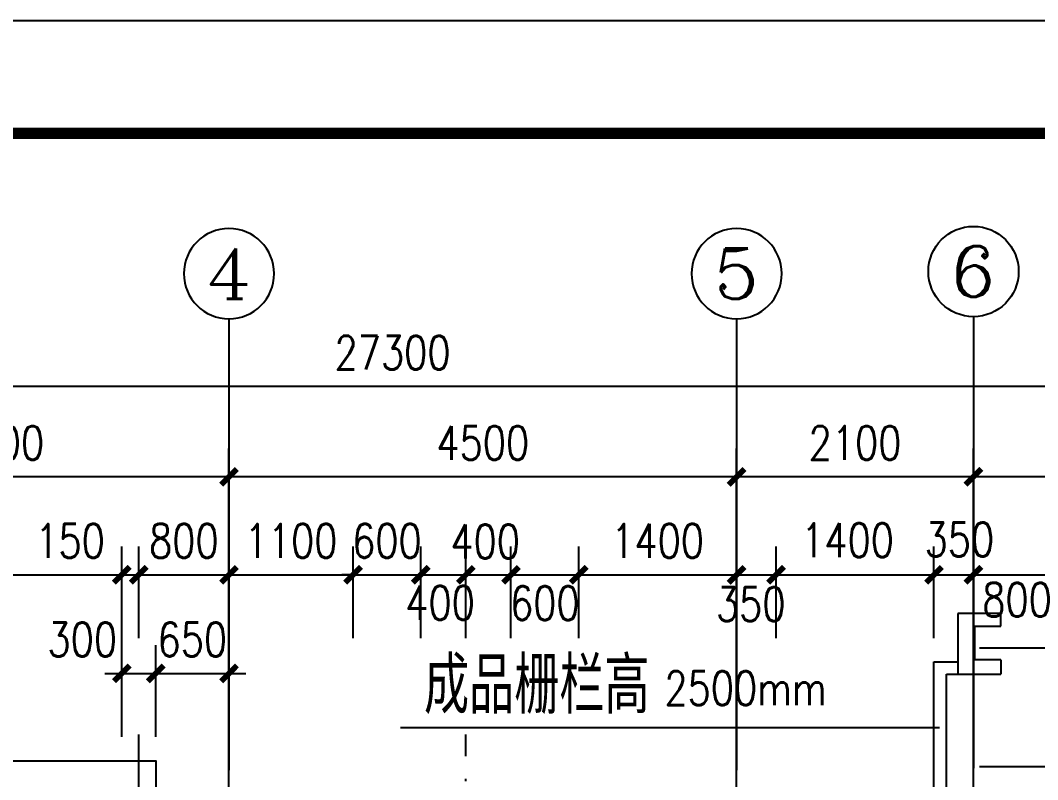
# Model space of a CAD drawing. Extents: x 535358 to 858566, y -185481 to -98609.
# Drawn here: x 730418 to 739437, y -126985 to -120258 of the extents above; entities that cross this region are included whole.
import ezdxf
from ezdxf.enums import TextEntityAlignment as Align

# ---------------------------------------------------------------- set-up
doc = ezdxf.new("R2010")
doc.units = 0
doc.header["$LTSCALE"] = 1000
doc.header["$MEASUREMENT"] = 0
doc.linetypes.add('DOTE', pattern=[2.42, 2, -0.2, 0.02, -0.2])
doc.layers.get('0').update_dxf_attribs({"linetype": 'CONTINUOUS'})
doc.layers.get('DEFPOINTS').update_dxf_attribs({"linetype": 'CONTINUOUS'})
for name, color, linetype in [('1', 3, 'CONTINUOUS'), ('APRO', 2, 'CONTINUOUS'), ('AXIS', 3, 'CONTINUOUS'), ('AXIS_TEXT', 3, 'CONTINUOUS'), ('DOTE', 1, 'DOTE'), ('PUB_DIM', 3, 'CONTINUOUS'), ('PUB_TEXT', 7, 'CONTINUOUS'), ('PUB_TITLE', 4, 'CONTINUOUS'), ('STAIR', 2, 'CONTINUOUS')]:
    doc.layers.add(name, color=color, linetype=linetype)
doc.styles.add('_HZTXT', font='txt.shx', dxfattribs={"width": 0.8, "bigfont": 'HZTXT.shx'})
doc.styles.add('COMPLEX', font='COMPLEX.shx')
doc.styles.add('dim_font', font='SIMPLEX.shx', dxfattribs={"width": 0.8})
doc.dimstyles.new('DIMN', dxfattribs={"dimtxt": 300, "dimasz": 100, "dimexe": 250, "dimexo": 300, "dimgap": 0, "dimtad": 0, "dimdec": 0, "dimzin": 0, "dimdsep": 46, "dimtxsty": 'dim_font', "dimblk": 'ARCHTICK', "dimcen": 0.09, "dimdle": 150, "dimclrt": 7, "dimazin": 0, "dimtfac": 1, "dimtdec": 0, "dimtix": 1, "dimtmove": 2, "dimatfit": 3, "dimldrblk": 'ARCHTICK', "dimfxl": 1, "dimtvp": 1, "dimtolj": 1, "dimtzin": 0, "dimarcsym": 0})

# ---------------------------------------------------------------- blocks, each defined once
blk = doc.blocks.new('_axiso')
blk.add_circle((0, 0), 0.5)
at = {"layer": 'AXIS_TEXT', "style": 'COMPLEX', "width": 1.041667}
blk.add_attdef('A', text='', height=0.56, dxfattribs=at).set_placement((-0.25, -0.28), (0.25, -0.28), align=Align.FIT)
blk = doc.blocks.new('_archtick')
at = {"const_width": 0.5}
blk.add_lwpolyline([(-0.7, -0.7), (0.7, 0.7)], dxfattribs=at)
blk = doc.blocks.new('*D168')
at = {"layer": 'AXIS', "color": 0, "lineweight": -2, "transparency": 16777216}
for p, q in [((736768.2, -126602.1), (736768.2, -124052.1)), ((738868.2, -126602.1), (738868.2, -124052.1)), ((739018.2, -124302.1), (736618.2, -124302.1))]:
    blk.add_line(p, q, dxfattribs=at)
at = {"layer": 'DEFPOINTS', "color": 0, "transparency": 16777216}
for p in [(736768.2, -124302.1), (736768.2, -126902.1), (738868.2, -126902.1)]:
    blk.add_point(p, dxfattribs=at)
at = {"layer": 'AXIS', "color": 0, "lineweight": -2, "transparency": 16777216, "xscale": 100, "yscale": 100, "zscale": 100, "rotation": 180}
blk.add_blockref('_archtick', (736768.2, -124302.1), dxfattribs=at)
at = {"layer": 'AXIS', "color": 0, "lineweight": -2, "transparency": 16777216, "xscale": 100, "yscale": 100, "zscale": 100}
blk.add_blockref('_archtick', (738868.2, -124302.1), dxfattribs=at)
at = {"layer": 'AXIS', "color": 7, "transparency": 16777216, "insert": (737818.2, -124002.1), "char_height": 300, "attachment_point": 5, "style": 'dim_font'}
blk.add_mtext('\\A1;2100', dxfattribs=at)
blk = doc.blocks.new('*D169')
at = {"layer": 'AXIS', "color": 0, "lineweight": -2, "transparency": 16777216}
for p, q in [((732268.2, -126602.1), (732268.2, -124052.1)), ((736768.2, -126602.1), (736768.2, -124052.1)), ((736918.2, -124302.1), (732118.2, -124302.1))]:
    blk.add_line(p, q, dxfattribs=at)
at = {"layer": 'DEFPOINTS', "color": 0, "transparency": 16777216}
for p in [(732268.2, -124302.1), (732268.2, -126902.1), (736768.2, -126902.1)]:
    blk.add_point(p, dxfattribs=at)
at = {"layer": 'AXIS', "color": 0, "lineweight": -2, "transparency": 16777216, "xscale": 100, "yscale": 100, "zscale": 100, "rotation": 180}
blk.add_blockref('_archtick', (732268.2, -124302.1), dxfattribs=at)
at = {"layer": 'AXIS', "color": 0, "lineweight": -2, "transparency": 16777216, "xscale": 100, "yscale": 100, "zscale": 100}
blk.add_blockref('_archtick', (736768.2, -124302.1), dxfattribs=at)
at = {"layer": 'AXIS', "color": 7, "transparency": 16777216, "insert": (734518.2, -124002.1), "char_height": 300, "attachment_point": 5, "style": 'dim_font'}
blk.add_mtext('\\A1;4500', dxfattribs=at)
blk = doc.blocks.new('*D170')
at = {"layer": 'AXIS', "color": 0, "lineweight": -2, "transparency": 16777216}
for p, q in [((728168.2, -126602.1), (728168.2, -124052.1)), ((732268.2, -126602.1), (732268.2, -124052.1)), ((732418.2, -124302.1), (728018.2, -124302.1))]:
    blk.add_line(p, q, dxfattribs=at)
at = {"layer": 'DEFPOINTS', "color": 0, "transparency": 16777216}
for p in [(728168.2, -124302.1), (728168.2, -126902.1), (732268.2, -126902.1)]:
    blk.add_point(p, dxfattribs=at)
at = {"layer": 'AXIS', "color": 0, "lineweight": -2, "transparency": 16777216, "xscale": 100, "yscale": 100, "zscale": 100, "rotation": 180}
blk.add_blockref('_archtick', (728168.2, -124302.1), dxfattribs=at)
at = {"layer": 'AXIS', "color": 0, "lineweight": -2, "transparency": 16777216, "xscale": 100, "yscale": 100, "zscale": 100}
blk.add_blockref('_archtick', (732268.2, -124302.1), dxfattribs=at)
at = {"layer": 'AXIS', "color": 7, "transparency": 16777216, "insert": (730218.2, -124002.1), "char_height": 300, "attachment_point": 5, "style": 'dim_font'}
blk.add_mtext('\\A1;4100', dxfattribs=at)
blk = doc.blocks.new('*D173')
at = {"layer": 'AXIS', "color": 0, "lineweight": -2, "transparency": 16777216}
for p, q in [((720068.2, -126602.1), (720068.2, -123252.1)), ((747368.2, -126602.1), (747368.2, -123252.1)), ((747518.2, -123502.1), (719918.2, -123502.1))]:
    blk.add_line(p, q, dxfattribs=at)
at = {"layer": 'DEFPOINTS', "color": 0, "transparency": 16777216}
for p in [(720068.2, -123502.1), (720068.2, -126902.1), (747368.2, -126902.1)]:
    blk.add_point(p, dxfattribs=at)
at = {"layer": 'AXIS', "color": 0, "lineweight": -2, "transparency": 16777216, "xscale": 100, "yscale": 100, "zscale": 100, "rotation": 180}
blk.add_blockref('_archtick', (720068.2, -123502.1), dxfattribs=at)
at = {"layer": 'AXIS', "color": 0, "lineweight": -2, "transparency": 16777216, "xscale": 100, "yscale": 100, "zscale": 100}
blk.add_blockref('_archtick', (747368.2, -123502.1), dxfattribs=at)
at = {"layer": 'AXIS', "color": 7, "transparency": 16777216, "insert": (733718.2, -123202.1), "char_height": 300, "attachment_point": 5, "style": 'dim_font'}
blk.add_mtext('\\A1;27300', dxfattribs=at)
blk = doc.blocks.new('*D174')
at = {"layer": 'DEFPOINTS', "color": 0, "transparency": 16777216}
for p in [(733368.2, -125170), (732268.2, -126031.5), (733368.2, -126031.5)]:
    blk.add_point(p, dxfattribs=at)
at = {"layer": 'PUB_DIM', "color": 0, "lineweight": -2, "transparency": 16777216}
for p, q in [((732268.2, -125731.5), (732268.2, -124920)), ((733368.2, -125731.5), (733368.2, -124920)), ((732118.2, -125170), (733518.2, -125170))]:
    blk.add_line(p, q, dxfattribs=at)
at = {"layer": 'PUB_DIM', "color": 0, "lineweight": -2, "transparency": 16777216, "xscale": 100, "yscale": 100, "zscale": 100, "rotation": 180}
blk.add_blockref('_archtick', (732268.2, -125170), dxfattribs=at)
at = {"layer": 'PUB_DIM', "color": 0, "lineweight": -2, "transparency": 16777216, "xscale": 100, "yscale": 100, "zscale": 100}
blk.add_blockref('_archtick', (733368.2, -125170), dxfattribs=at)
at = {"layer": 'PUB_DIM', "color": 7, "transparency": 16777216, "insert": (732818.2, -124870), "char_height": 300, "attachment_point": 5, "style": 'dim_font'}
blk.add_mtext('\\A1;1100', dxfattribs=at)
blk = doc.blocks.new('*D175')
at = {"layer": 'DEFPOINTS', "color": 0, "transparency": 16777216}
for p in [(733968.2, -125170), (733368.2, -126031.5), (733968.2, -126031.5)]:
    blk.add_point(p, dxfattribs=at)
at = {"layer": 'PUB_DIM', "color": 0, "lineweight": -2, "transparency": 16777216}
for p, q in [((733368.2, -125731.5), (733368.2, -124920)), ((733968.2, -125731.5), (733968.2, -124920)), ((733368.2, -125170), (733268.2, -125170)), ((733368.2, -125170), (733968.2, -125170)), ((733968.2, -125170), (734068.2, -125170))]:
    blk.add_line(p, q, dxfattribs=at)
at = {"layer": 'PUB_DIM', "color": 0, "lineweight": -2, "transparency": 16777216, "xscale": 100, "yscale": 100, "zscale": 100}
blk.add_blockref('_archtick', (733368.2, -125170), dxfattribs=at)
at = {"layer": 'PUB_DIM', "color": 0, "lineweight": -2, "transparency": 16777216, "xscale": 100, "yscale": 100, "zscale": 100, "rotation": 180}
blk.add_blockref('_archtick', (733968.2, -125170), dxfattribs=at)
at = {"layer": 'PUB_DIM', "color": 7, "transparency": 16777216, "insert": (733668.2, -124870), "char_height": 300, "attachment_point": 5, "style": 'dim_font'}
blk.add_mtext('\\A1;600', dxfattribs=at)
blk = doc.blocks.new('*D176')
at = {"layer": 'DEFPOINTS', "color": 0, "transparency": 16777216}
for p in [(734368.2, -125170), (733968.2, -126031.5), (734368.2, -126031.5)]:
    blk.add_point(p, dxfattribs=at)
at = {"layer": 'PUB_DIM', "color": 0, "lineweight": -2, "transparency": 16777216}
for p, q in [((733968.2, -125731.5), (733968.2, -124920)), ((734368.2, -125731.5), (734368.2, -124920)), ((733818.2, -125170), (734518.2, -125170))]:
    blk.add_line(p, q, dxfattribs=at)
at = {"layer": 'PUB_DIM', "color": 0, "lineweight": -2, "transparency": 16777216, "xscale": 100, "yscale": 100, "zscale": 100, "rotation": 180}
blk.add_blockref('_archtick', (733968.2, -125170), dxfattribs=at)
at = {"layer": 'PUB_DIM', "color": 0, "lineweight": -2, "transparency": 16777216, "xscale": 100, "yscale": 100, "zscale": 100}
blk.add_blockref('_archtick', (734368.2, -125170), dxfattribs=at)
at = {"layer": 'PUB_DIM', "color": 7, "transparency": 16777216, "insert": (734139.3, -125419.2), "char_height": 300, "attachment_point": 5, "style": 'dim_font'}
blk.add_mtext('\\A1;400', dxfattribs=at)
blk = doc.blocks.new('*D177')
at = {"layer": 'DEFPOINTS', "color": 0, "transparency": 16777216}
for p in [(735368.2, -125170), (734768.2, -126031.5), (735368.2, -126031.5)]:
    blk.add_point(p, dxfattribs=at)
at = {"layer": 'PUB_DIM', "color": 0, "lineweight": -2, "transparency": 16777216}
for p, q in [((734768.2, -125731.5), (734768.2, -124920)), ((735368.2, -125731.5), (735368.2, -124920)), ((734618.2, -125170), (735518.2, -125170))]:
    blk.add_line(p, q, dxfattribs=at)
at = {"layer": 'PUB_DIM', "color": 0, "lineweight": -2, "transparency": 16777216, "xscale": 100, "yscale": 100, "zscale": 100, "rotation": 180}
blk.add_blockref('_archtick', (734768.2, -125170), dxfattribs=at)
at = {"layer": 'PUB_DIM', "color": 0, "lineweight": -2, "transparency": 16777216, "xscale": 100, "yscale": 100, "zscale": 100}
blk.add_blockref('_archtick', (735368.2, -125170), dxfattribs=at)
at = {"layer": 'PUB_DIM', "color": 7, "transparency": 16777216, "insert": (735068.2, -125421.8), "char_height": 300, "attachment_point": 5, "style": 'dim_font'}
blk.add_mtext('\\A1;600', dxfattribs=at)
blk = doc.blocks.new('*D178')
at = {"layer": 'DEFPOINTS', "color": 0, "transparency": 16777216}
for p in [(736768.2, -125170), (735368.2, -126031.5), (736768.2, -126031.5)]:
    blk.add_point(p, dxfattribs=at)
at = {"layer": 'PUB_DIM', "color": 0, "lineweight": -2, "transparency": 16777216}
for p, q in [((735368.2, -125731.5), (735368.2, -124920)), ((736768.2, -125731.5), (736768.2, -124920)), ((735218.2, -125170), (736918.2, -125170))]:
    blk.add_line(p, q, dxfattribs=at)
at = {"layer": 'PUB_DIM', "color": 0, "lineweight": -2, "transparency": 16777216, "xscale": 100, "yscale": 100, "zscale": 100, "rotation": 180}
blk.add_blockref('_archtick', (735368.2, -125170), dxfattribs=at)
at = {"layer": 'PUB_DIM', "color": 0, "lineweight": -2, "transparency": 16777216, "xscale": 100, "yscale": 100, "zscale": 100}
blk.add_blockref('_archtick', (736768.2, -125170), dxfattribs=at)
at = {"layer": 'PUB_DIM', "color": 7, "transparency": 16777216, "insert": (736068.2, -124870), "char_height": 300, "attachment_point": 5, "style": 'dim_font'}
blk.add_mtext('\\A1;1400', dxfattribs=at)
blk = doc.blocks.new('*D179')
at = {"layer": 'DEFPOINTS', "color": 0, "transparency": 16777216}
for p in [(737118.2, -125170), (736768.2, -126031.5), (737118.2, -126031.5)]:
    blk.add_point(p, dxfattribs=at)
at = {"layer": 'PUB_DIM', "color": 0, "lineweight": -2, "transparency": 16777216}
for p, q in [((736768.2, -125731.5), (736768.2, -124920)), ((737118.2, -125731.5), (737118.2, -124920)), ((736618.2, -125170), (737268.2, -125170))]:
    blk.add_line(p, q, dxfattribs=at)
at = {"layer": 'PUB_DIM', "color": 0, "lineweight": -2, "transparency": 16777216, "xscale": 100, "yscale": 100, "zscale": 100, "rotation": 180}
blk.add_blockref('_archtick', (736768.2, -125170), dxfattribs=at)
at = {"layer": 'PUB_DIM', "color": 0, "lineweight": -2, "transparency": 16777216, "xscale": 100, "yscale": 100, "zscale": 100}
blk.add_blockref('_archtick', (737118.2, -125170), dxfattribs=at)
at = {"layer": 'PUB_DIM', "color": 7, "transparency": 16777216, "insert": (736893.2, -125429.6), "char_height": 300, "attachment_point": 5, "style": 'dim_font'}
blk.add_mtext('\\A1;350', dxfattribs=at)
blk = doc.blocks.new('*D180')
at = {"layer": 'DEFPOINTS', "color": 0, "transparency": 16777216}
for p in [(738518.2, -125170), (737118.2, -126031.5), (738518.2, -126031.5)]:
    blk.add_point(p, dxfattribs=at)
at = {"layer": 'PUB_DIM', "color": 0, "lineweight": -2, "transparency": 16777216}
for p, q in [((737118.2, -125731.5), (737118.2, -124920)), ((738518.2, -125731.5), (738518.2, -124920)), ((736968.2, -125170), (738668.2, -125170))]:
    blk.add_line(p, q, dxfattribs=at)
at = {"layer": 'PUB_DIM', "color": 0, "lineweight": -2, "transparency": 16777216, "xscale": 100, "yscale": 100, "zscale": 100, "rotation": 180}
blk.add_blockref('_archtick', (737118.2, -125170), dxfattribs=at)
at = {"layer": 'PUB_DIM', "color": 0, "lineweight": -2, "transparency": 16777216, "xscale": 100, "yscale": 100, "zscale": 100}
blk.add_blockref('_archtick', (738518.2, -125170), dxfattribs=at)
at = {"layer": 'PUB_DIM', "color": 7, "transparency": 16777216, "insert": (737751.7, -124864.1), "char_height": 300, "attachment_point": 5, "style": 'dim_font'}
blk.add_mtext('\\A1;1400', dxfattribs=at)
blk = doc.blocks.new('*D181')
at = {"layer": 'DEFPOINTS', "color": 0, "transparency": 16777216}
for p in [(738868.2, -125170), (738518.2, -126031.5), (738868.2, -126031.5)]:
    blk.add_point(p, dxfattribs=at)
at = {"layer": 'PUB_DIM', "color": 0, "lineweight": -2, "transparency": 16777216}
for p, q in [((738518.2, -125731.5), (738518.2, -124920)), ((738868.2, -125731.5), (738868.2, -124920)), ((738368.2, -125170), (739018.2, -125170))]:
    blk.add_line(p, q, dxfattribs=at)
at = {"layer": 'PUB_DIM', "color": 0, "lineweight": -2, "transparency": 16777216, "xscale": 100, "yscale": 100, "zscale": 100, "rotation": 180}
blk.add_blockref('_archtick', (738518.2, -125170), dxfattribs=at)
at = {"layer": 'PUB_DIM', "color": 0, "lineweight": -2, "transparency": 16777216, "xscale": 100, "yscale": 100, "zscale": 100}
blk.add_blockref('_archtick', (738868.2, -125170), dxfattribs=at)
at = {"layer": 'PUB_DIM', "color": 7, "transparency": 16777216, "insert": (738743.2, -124856.7), "char_height": 300, "attachment_point": 5, "style": 'dim_font'}
blk.add_mtext('\\A1;350', dxfattribs=at)
blk = doc.blocks.new('*D182')
at = {"layer": 'DEFPOINTS', "color": 0, "transparency": 16777216}
for p in [(739668.2, -125170), (738868.2, -126031.5), (739668.2, -126031.5)]:
    blk.add_point(p, dxfattribs=at)
at = {"layer": 'PUB_DIM', "color": 0, "lineweight": -2, "transparency": 16777216}
for p, q in [((738868.2, -125731.5), (738868.2, -124920)), ((739668.2, -125731.5), (739668.2, -124920)), ((738718.2, -125170), (739818.2, -125170))]:
    blk.add_line(p, q, dxfattribs=at)
at = {"layer": 'PUB_DIM', "color": 0, "lineweight": -2, "transparency": 16777216, "xscale": 100, "yscale": 100, "zscale": 100, "rotation": 180}
blk.add_blockref('_archtick', (738868.2, -125170), dxfattribs=at)
at = {"layer": 'PUB_DIM', "color": 0, "lineweight": -2, "transparency": 16777216, "xscale": 100, "yscale": 100, "zscale": 100}
blk.add_blockref('_archtick', (739668.2, -125170), dxfattribs=at)
at = {"layer": 'PUB_DIM', "color": 7, "transparency": 16777216, "insert": (739254.5, -125390.5), "char_height": 300, "attachment_point": 5, "style": 'dim_font'}
blk.add_mtext('\\A1;800', dxfattribs=at)
blk = doc.blocks.new('*D188')
at = {"layer": 'DEFPOINTS', "color": 0, "transparency": 16777216}
for p in [(734768.2, -125170), (734368.2, -126031.5), (734768.2, -126031.5)]:
    blk.add_point(p, dxfattribs=at)
at = {"layer": 'PUB_DIM', "color": 0, "lineweight": -2, "transparency": 16777216}
for p, q in [((734368.2, -125731.5), (734368.2, -124920)), ((734768.2, -125731.5), (734768.2, -124920)), ((734218.2, -125170), (734918.2, -125170))]:
    blk.add_line(p, q, dxfattribs=at)
at = {"layer": 'PUB_DIM', "color": 0, "lineweight": -2, "transparency": 16777216, "xscale": 100, "yscale": 100, "zscale": 100, "rotation": 180}
blk.add_blockref('_archtick', (734368.2, -125170), dxfattribs=at)
at = {"layer": 'PUB_DIM', "color": 0, "lineweight": -2, "transparency": 16777216, "xscale": 100, "yscale": 100, "zscale": 100}
blk.add_blockref('_archtick', (734768.2, -125170), dxfattribs=at)
at = {"layer": 'PUB_DIM', "color": 7, "transparency": 16777216, "insert": (734539.3, -124874.9), "char_height": 300, "attachment_point": 5, "style": 'dim_font'}
blk.add_mtext('\\A1;400', dxfattribs=at)
blk = doc.blocks.new('*D219')
at = {"layer": 'AXIS', "color": 0, "lineweight": -2, "transparency": 16777216}
for p, q in [((738868.2, -126602.1), (738868.2, -124052.1)), ((747268.2, -126602.1), (747268.2, -124052.1)), ((747418.2, -124302.1), (738718.2, -124302.1))]:
    blk.add_line(p, q, dxfattribs=at)
at = {"layer": 'DEFPOINTS', "color": 0, "transparency": 16777216}
for p in [(738868.2, -124302.1), (738868.2, -126902.1), (747268.2, -126902.1)]:
    blk.add_point(p, dxfattribs=at)
at = {"layer": 'AXIS', "color": 0, "lineweight": -2, "transparency": 16777216, "xscale": 100, "yscale": 100, "zscale": 100, "rotation": 180}
blk.add_blockref('_archtick', (738868.2, -124302.1), dxfattribs=at)
at = {"layer": 'AXIS', "color": 0, "lineweight": -2, "transparency": 16777216, "xscale": 100, "yscale": 100, "zscale": 100}
blk.add_blockref('_archtick', (747268.2, -124302.1), dxfattribs=at)
at = {"layer": 'AXIS', "color": 7, "transparency": 16777216, "insert": (743068.2, -124002.1), "char_height": 300, "attachment_point": 5, "style": 'dim_font'}
blk.add_mtext('\\A1;8400', dxfattribs=at)
blk = doc.blocks.new('*D224')
at = {"layer": 'DEFPOINTS', "color": 0, "transparency": 16777216}
for p in [(732268.2, -125170), (731468.2, -126031.5), (732268.2, -126031.5)]:
    blk.add_point(p, dxfattribs=at)
at = {"layer": 'PUB_DIM', "color": 0, "lineweight": -2, "transparency": 16777216}
for p, q in [((731468.2, -125731.5), (731468.2, -124920)), ((732268.2, -125731.5), (732268.2, -124920)), ((731318.2, -125170), (732418.2, -125170))]:
    blk.add_line(p, q, dxfattribs=at)
at = {"layer": 'PUB_DIM', "color": 0, "lineweight": -2, "transparency": 16777216, "xscale": 100, "yscale": 100, "zscale": 100, "rotation": 180}
blk.add_blockref('_archtick', (731468.2, -125170), dxfattribs=at)
at = {"layer": 'PUB_DIM', "color": 0, "lineweight": -2, "transparency": 16777216, "xscale": 100, "yscale": 100, "zscale": 100}
blk.add_blockref('_archtick', (732268.2, -125170), dxfattribs=at)
at = {"layer": 'PUB_DIM', "color": 7, "transparency": 16777216, "insert": (731868.2, -124870), "char_height": 300, "attachment_point": 5, "style": 'dim_font'}
blk.add_mtext('\\A1;800', dxfattribs=at)
blk = doc.blocks.new('*D1119')
at = {"layer": 'DEFPOINTS', "color": 0, "transparency": 16777216}
for p in [(731468.2, -125170), (731318.2, -126031.5), (731468.2, -126031.5)]:
    blk.add_point(p, dxfattribs=at)
at = {"layer": 'PUB_DIM', "color": 0, "lineweight": -2, "transparency": 16777216}
for p, q in [((731318.2, -125731.5), (731318.2, -124920)), ((731468.2, -125731.5), (731468.2, -124920)), ((731168.2, -125170), (731618.2, -125170))]:
    blk.add_line(p, q, dxfattribs=at)
at = {"layer": 'PUB_DIM', "color": 0, "lineweight": -2, "transparency": 16777216, "xscale": 100, "yscale": 100, "zscale": 100, "rotation": 180}
blk.add_blockref('_archtick', (731318.2, -125170), dxfattribs=at)
at = {"layer": 'PUB_DIM', "color": 0, "lineweight": -2, "transparency": 16777216, "xscale": 100, "yscale": 100, "zscale": 100}
blk.add_blockref('_archtick', (731468.2, -125170), dxfattribs=at)
at = {"layer": 'PUB_DIM', "color": 7, "transparency": 16777216, "insert": (730859.4, -124870), "char_height": 300, "attachment_point": 5, "style": 'dim_font'}
blk.add_mtext('\\A1;150', dxfattribs=at)
blk = doc.blocks.new('*D1124')
at = {"layer": 'DEFPOINTS', "color": 0, "transparency": 16777216}
for p in [(731318.2, -125170), (721318.2, -126031.5), (731318.2, -126459)]:
    blk.add_point(p, dxfattribs=at)
at = {"layer": 'PUB_DIM', "color": 0, "lineweight": -2, "transparency": 16777216}
for p, q in [((721318.2, -125731.5), (721318.2, -124920)), ((731318.2, -126159), (731318.2, -124920)), ((721168.2, -125170), (731468.2, -125170))]:
    blk.add_line(p, q, dxfattribs=at)
at = {"layer": 'PUB_DIM', "color": 0, "lineweight": -2, "transparency": 16777216, "xscale": 100, "yscale": 100, "zscale": 100, "rotation": 180}
blk.add_blockref('_archtick', (721318.2, -125170), dxfattribs=at)
at = {"layer": 'PUB_DIM', "color": 0, "lineweight": -2, "transparency": 16777216, "xscale": 100, "yscale": 100, "zscale": 100}
blk.add_blockref('_archtick', (731318.2, -125170), dxfattribs=at)
at = {"layer": 'PUB_DIM', "color": 7, "transparency": 16777216, "insert": (726318.2, -124870), "char_height": 300, "attachment_point": 5, "style": 'dim_font'}
blk.add_mtext('\\A1;10000', dxfattribs=at)
blk = doc.blocks.new('*D1125')
at = {"layer": 'DEFPOINTS', "color": 0, "transparency": 16777216}
for p in [(731618.2, -126043.1), (731318.2, -126904.7), (731618.2, -126904.7)]:
    blk.add_point(p, dxfattribs=at)
at = {"layer": 'PUB_DIM', "color": 0, "lineweight": -2, "transparency": 16777216}
for p, q in [((731318.2, -126604.7), (731318.2, -125793.1)), ((731618.2, -126604.7), (731618.2, -125793.1)), ((731168.2, -126043.1), (731768.2, -126043.1))]:
    blk.add_line(p, q, dxfattribs=at)
at = {"layer": 'PUB_DIM', "color": 0, "lineweight": -2, "transparency": 16777216, "xscale": 100, "yscale": 100, "zscale": 100, "rotation": 180}
blk.add_blockref('_archtick', (731318.2, -126043.1), dxfattribs=at)
at = {"layer": 'PUB_DIM', "color": 0, "lineweight": -2, "transparency": 16777216, "xscale": 100, "yscale": 100, "zscale": 100}
blk.add_blockref('_archtick', (731618.2, -126043.1), dxfattribs=at)
at = {"layer": 'PUB_DIM', "color": 7, "transparency": 16777216, "insert": (730967.5, -125743.1), "char_height": 300, "attachment_point": 5, "style": 'dim_font'}
blk.add_mtext('\\A1;300', dxfattribs=at)
blk = doc.blocks.new('*D1126')
at = {"layer": 'DEFPOINTS', "color": 0, "transparency": 16777216}
for p in [(732268.2, -126043.1), (731618.2, -126904.7), (732268.2, -126904.7)]:
    blk.add_point(p, dxfattribs=at)
at = {"layer": 'PUB_DIM', "color": 0, "lineweight": -2, "transparency": 16777216}
for p, q in [((731618.2, -126604.7), (731618.2, -125793.1)), ((732268.2, -126604.7), (732268.2, -125793.1)), ((731468.2, -126043.1), (732418.2, -126043.1))]:
    blk.add_line(p, q, dxfattribs=at)
at = {"layer": 'PUB_DIM', "color": 0, "lineweight": -2, "transparency": 16777216, "xscale": 100, "yscale": 100, "zscale": 100, "rotation": 180}
blk.add_blockref('_archtick', (731618.2, -126043.1), dxfattribs=at)
at = {"layer": 'PUB_DIM', "color": 0, "lineweight": -2, "transparency": 16777216, "xscale": 100, "yscale": 100, "zscale": 100}
blk.add_blockref('_archtick', (732268.2, -126043.1), dxfattribs=at)
at = {"layer": 'PUB_DIM', "color": 7, "transparency": 16777216, "insert": (731943.2, -125743.1), "char_height": 300, "attachment_point": 5, "style": 'dim_font'}
blk.add_mtext('\\A1;650', dxfattribs=at)

msp = doc.modelspace()

# ---------------------------------------------------------------- linework, layer by layer
at = {"color": 0}
for p, q in [((739111.7, -125512.5), (738729, -125512.5)), ((738729, -125512.5), (738729, -126051.4)), ((739111.7, -125512.5), (738729, -125512.5)), ((738729, -125512.5), (738729, -126051.4)), ((738878.9, -125625.5), (739111.7, -125625.5)), ((738878.9, -125625.5), (739111.7, -125625.5)), ((739111.7, -125924.7), (738878.9, -125924.7)), ((739111.7, -125924.7), (738878.9, -125924.7)), ((738729, -126051.4), (739111.7, -126051.4)), ((738729, -126051.4), (739111.7, -126051.4))]:
    msp.add_line(p, q, dxfattribs=at)
msp.add_line((738878.9, -125924.7), (738878.9, -125625.5))
msp.add_line((738878.9, -125924.7), (738878.9, -125625.5))
at = {"layer": '1'}
msp.add_line((733789.7, -126523.1), (738568.3, -126523.1), dxfattribs=at)
at = {"layer": 'APRO'}
for points in [[(738518.2, -127666.8), (738518.2, -125941.4)], [(738518.2, -125941.4), (738729, -125941.4)], [(738629, -127666.8), (738629, -126051.4)], [(738629, -126051.4), (738729, -126051.4)]]:
    msp.add_lwpolyline(points, dxfattribs=at)
at = {"layer": 'AXIS'}
for p, q in [((732268.2, -122902.1), (732268.2, -126902.1)), ((736768.2, -122902.1), (736768.2, -126902.1)), ((738868.2, -122883.5), (738868.2, -126883.5))]:
    msp.add_line(p, q, dxfattribs=at)
at = {"layer": 'DOTE'}
for p, q in [((738921.4, -125816.8), (746509.8, -125816.8)), ((731468.2, -137916.8), (731468.2, -126583.5)), ((732268.2, -137916.8), (732268.2, -126583.5)), ((734368.2, -131616.8), (734368.2, -126583.5)), ((736768.2, -137916.8), (736768.2, -126583.5)), ((738868.2, -137916.8), (738868.2, -126583.5)), ((738921.4, -126866.8), (746509.8, -126866.8))]:
    msp.add_line(p, q, dxfattribs=at)
at = {"layer": 'PUB_DIM', "color": 0}
for p, q in [((739111.7, -125625.5), (739111.7, -125512.5)), ((739111.7, -125625.5), (739111.7, -125512.5)), ((739111.7, -125924.7), (739111.7, -126051.4)), ((739111.7, -125924.7), (739111.7, -126051.4))]:
    msp.add_line(p, q, dxfattribs=at)
at = {"layer": 'PUB_TITLE'}
msp.add_lwpolyline([(711784.3, -162258.4), (711784.3, -120258.4), (771184.3, -120258.4), (771184.3, -162258.4)], close=True, dxfattribs=at)
at = {"layer": 'PUB_TITLE', "const_width": 100}
msp.add_lwpolyline([(714284.3, -161258.4), (770184.3, -161258.4), (770184.3, -121258.4), (714284.3, -121258.4)], close=True, dxfattribs=at)
at = {"layer": 'STAIR'}
msp.add_lwpolyline([(721018.2, -128766.8), (721018.2, -126816.8), (731618.2, -126816.8), (731618.2, -128766.8)], dxfattribs=at)

# ---------------------------------------------------------------- block references
at = {"layer": 'AXIS'}
ref = msp.add_blockref('_axiso', (732268.2, -122502.1), dxfattribs=dict(at, xscale=-800, yscale=800, zscale=800, rotation=180))
ref.add_attrib('A', '4', dxfattribs={"layer": 'AXIS_TEXT', "height": 448, "style": 'COMPLEX', "width": 1.171875}).set_placement((732068.2, -122726.1), (732468.2, -122726.1), align=Align.FIT)
ref = msp.add_blockref('_axiso', (736768.2, -122502.1), dxfattribs=dict(at, xscale=-800, yscale=800, zscale=800, rotation=180))
ref.add_attrib('A', '5', dxfattribs={"layer": 'AXIS_TEXT', "height": 448, "style": 'COMPLEX', "width": 1.339286}).set_placement((736568.2, -122726.1), (736968.2, -122726.1), align=Align.FIT)
ref = msp.add_blockref('_axiso', (738868.2, -122483.5), dxfattribs=dict(at, xscale=800, yscale=800, zscale=800))
ref.add_attrib('A', '6', dxfattribs={"layer": 'AXIS_TEXT', "height": 448, "style": 'COMPLEX', "width": 1.339286}).set_placement((738668.2, -122707.5), (739068.2, -122707.5), align=Align.FIT)

# ---------------------------------------------------------------- texts
at = {"style": '_HZTXT', "width": 0.8}
msp.add_text('2500mm', height=300, dxfattribs=at).set_placement((736128, -126324.7))
at = {"layer": 'PUB_TEXT', "style": '_HZTXT', "width": 0.8}
msp.add_text('成品栅栏高', height=500, dxfattribs=at).set_placement((733996.7, -126400.3))

# ---------------------------------------------------------------- dimensions: what is measured, and where the dimension line sits
at = {"layer": 'AXIS'}
for base, p1, p2, picture, middle in [((720068.2, -123502.1), (747368.2, -126902.1), (720068.2, -126902.1), '*D173', (733718.2, -123202.1)), ((728168.2, -124302.1), (732268.2, -126902.1), (728168.2, -126902.1), '*D170', (730218.2, -124002.1)), ((732268.2, -124302.1), (736768.2, -126902.1), (732268.2, -126902.1), '*D169', (734518.2, -124002.1)), ((736768.2, -124302.1), (738868.2, -126902.1), (736768.2, -126902.1), '*D168', (737818.2, -124002.1)), ((738868.2, -124302.1), (747268.2, -126902.1), (738868.2, -126902.1), '*D219', (743068.2, -124002.1))]:
    dim = msp.add_linear_dim(base=base, p1=p1, p2=p2, angle=180, dimstyle='DIMN', dxfattribs=at)
    dim.commit()
    dim.dimension.update_dxf_attribs({"geometry": picture, "text_midpoint": middle})
at = {"layer": 'PUB_DIM', "color": 30}
for base, p1, p2, picture, middle in [((731318.2, -125170), (721318.2, -126031.5), (731318.2, -126459), '*D1124', (726318.2, -124870)), ((732268.2, -125170), (731468.2, -126031.5), (732268.2, -126031.5), '*D224', (731868.2, -124870)), ((733368.2, -125170), (732268.2, -126031.5), (733368.2, -126031.5), '*D174', (732818.2, -124870)), ((733968.2, -125170), (733368.2, -126031.5), (733968.2, -126031.5), '*D175', (733668.2, -124870)), ((736768.2, -125170), (735368.2, -126031.5), (736768.2, -126031.5), '*D178', (736068.2, -124870)), ((732268.2, -126043.1), (731618.2, -126904.7), (732268.2, -126904.7), '*D1126', (731943.2, -125743.1))]:
    dim = msp.add_linear_dim(base=base, p1=p1, p2=p2, dimstyle='DIMN', dxfattribs=at)
    dim.commit()
    dim.dimension.update_dxf_attribs({"geometry": picture, "text_midpoint": middle})
for base, p1, p2, picture, middle in [((731468.2, -125170), (731318.2, -126031.5), (731468.2, -126031.5), '*D1119', (730859.4, -124870)), ((734768.2, -125170), (734368.2, -126031.5), (734768.2, -126031.5), '*D188', (734539.3, -124874.9)), ((738518.2, -125170), (737118.2, -126031.5), (738518.2, -126031.5), '*D180', (737751.7, -124864.1)), ((738868.2, -125170), (738518.2, -126031.5), (738868.2, -126031.5), '*D181', (738743.2, -124856.7)), ((734368.2, -125170), (733968.2, -126031.5), (734368.2, -126031.5), '*D176', (734139.3, -125419.2)), ((735368.2, -125170), (734768.2, -126031.5), (735368.2, -126031.5), '*D177', (735068.2, -125421.8)), ((737118.2, -125170), (736768.2, -126031.5), (737118.2, -126031.5), '*D179', (736893.2, -125429.6)), ((739668.2, -125170), (738868.2, -126031.5), (739668.2, -126031.5), '*D182', (739254.5, -125390.5)), ((731618.2, -126043.1), (731318.2, -126904.7), (731618.2, -126904.7), '*D1125', (730967.5, -125743.1))]:
    dim = msp.add_linear_dim(base=base, p1=p1, p2=p2, dimstyle='DIMN', dxfattribs=at)
    dim.commit()
    dim.dimension.update_dxf_attribs({"geometry": picture, "text_midpoint": middle, "dimtype": 160})

doc.saveas('drawing.dxf')
